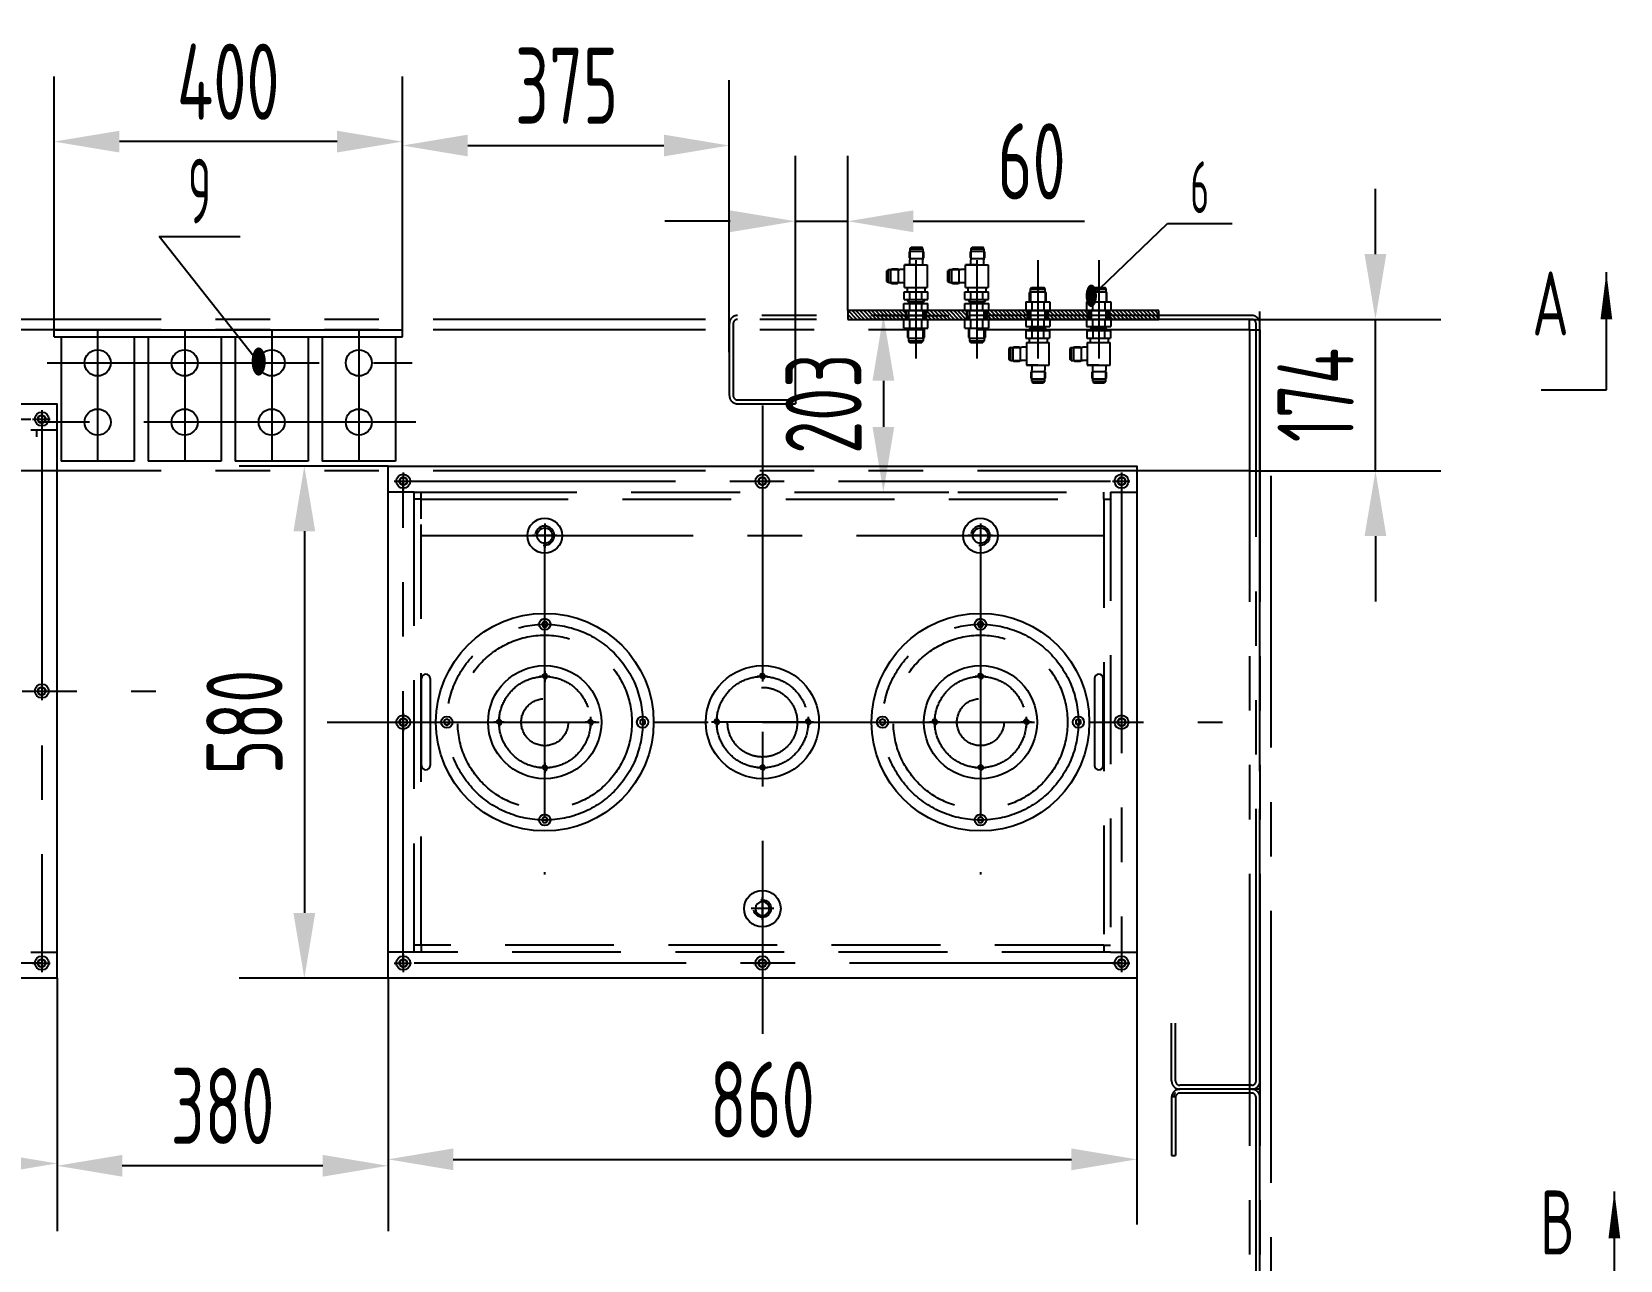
# Model space of a CAD drawing. Header units: millimetres. Extents: x 87 to 10587, y 0 to 7425.
# Drawn here: x 3466 to 5290, y 4675 to 6087 of the extents above; entities that cross this region are included whole.
import ezdxf
from ezdxf.enums import TextEntityAlignment as Align

# ---------------------------------------------------------------- set-up
doc = ezdxf.new("R2010")
doc.units = ezdxf.units.MM
doc.header["$LTSCALE"] = 250
for name, pattern in [('F', [0.75, 0.5, -0.25]), ('G', [2, 1.25, -0.25, 0.25, -0.25]), ('K', [2.5, 1.25, -0.25, 0.25, -0.25, 0.25, -0.25])]:
    doc.linetypes.add(name, pattern=pattern)
for name, color, linetype in [('01', 7, 'Continuous'), ('02', 1, 'Continuous'), ('04', 2, 'F'), ('05', 4, 'G'), ('07', 6, 'K'), ('08', 1, 'Continuous'), ('11', 3, 'Continuous')]:
    doc.layers.add(name, color=color, linetype=linetype)
doc.styles.get("Standard").update_dxf_attribs({"font": 'isocp', "width": 0.707, "bigfont": 'intecad.shx'})
doc.dimstyles.new('\\M+5B8B1\\M+5B1BE (2)INTE', dxfattribs={"dimscale": 25, "dimtxt": 3.5, "dimasz": 3, "dimexe": 3, "dimexo": 0, "dimgap": 1, "dimtad": 1, "dimdsep": 46, "dimtxsty": 'Standard', "dimcen": 0, "dimclrd": 1, "dimclre": 1, "dimclrt": 3, "dimaunit": 1, "dimadec": 0, "dimazin": 0, "dimtfac": 1, "dimtmove": 0, "dimatfit": 3, "dimfxl": 0, "dimarcsym": 0})
doc.dimstyles.new('INTE', dxfattribs={"dimscale": 25, "dimtxt": 3.5, "dimasz": 3, "dimexe": 3, "dimexo": 0, "dimgap": 1, "dimtad": 1, "dimdec": 1, "dimdsep": 46, "dimtxsty": 'Standard', "dimcen": 0, "dimclrd": 1, "dimclre": 1, "dimclrt": 3, "dimadec": 0, "dimazin": 0, "dimtfac": 1, "dimtdec": 1, "dimtmove": 0, "dimatfit": 0, "dimfxl": 0, "dimarcsym": 0})
pattern_1 = [(315, (3676.17, 6533.9164), (2.245064, 2.245064), [])]

# ---------------------------------------------------------------- blocks, each defined once
blk = doc.blocks.new('*D78')
at = {"layer": '08', "color": 1, "lineweight": -2}
for p, q in [((3891.2, 5744.5), (3891.2, 6031.2)), ((4266.7, 5718.8), (4266.7, 6031.2)), ((3966.2, 5956.2), (4191.7, 5956.2))]:
    blk.add_line(p, q, dxfattribs=at)
at = {"layer": '08', "color": 1}
for points in [[(3966.2, 5968.7), (3966.2, 5943.7), (3891.2, 5956.2)], [(4191.7, 5968.7), (4191.7, 5943.7), (4266.7, 5956.2)]]:
    blk.add_solid(points, dxfattribs=at)
at = {"layer": 'Defpoints', "color": 0}
for p in [(4266.7, 5956.2), (3891.2, 5744.5), (4266.7, 5718.8)]:
    blk.add_point(p, dxfattribs=at)
at = {"layer": '08', "color": 3, "insert": (4079.8, 6024.9), "char_height": 87.5, "attachment_point": 5}
blk.add_mtext('375', dxfattribs=at)
blk = doc.blocks.new('*D79')
at = {"layer": '08', "color": 1, "lineweight": -2}
for p, q in [((5008.9, 5831.5), (5008.9, 5906.5)), ((4864.2, 5756.5), (5083.9, 5756.5)), ((5008.9, 5582.5), (5008.9, 5756.5)), ((4864.2, 5582.5), (5083.9, 5582.5)), ((5008.9, 5507.5), (5008.9, 5432.5))]:
    blk.add_line(p, q, dxfattribs=at)
at = {"layer": '08', "color": 1}
for points in [[(4996.4, 5831.5), (5021.4, 5831.5), (5008.9, 5756.5)], [(4996.4, 5507.5), (5021.4, 5507.5), (5008.9, 5582.5)]]:
    blk.add_solid(points, dxfattribs=at)
at = {"layer": 'Defpoints', "color": 0}
for p in [(4864.2, 5756.5), (5008.9, 5756.5), (4864.2, 5582.5)]:
    blk.add_point(p, dxfattribs=at)
at = {"layer": '08', "color": 3, "insert": (4940.1, 5669.5), "char_height": 87.5, "attachment_point": 5, "rotation": 90}
blk.add_mtext('174', dxfattribs=at)
blk = doc.blocks.new('*U81')
blk.add_circle((0, 0), 4.58)
at = {"layer": '01'}
for p, q in [((0, 4.6), (-4, 2.3)), ((-4, 2.3), (-4, -2.3)), ((4, 2.3), (0, 4.6)), ((4, -2.3), (4, 2.3)), ((-4, -2.3), (0, -4.6)), ((0, -4.6), (4, -2.3))]:
    blk.add_line(p, q, dxfattribs=at)
blk.add_circle((0, 0), 8, dxfattribs=at)
at = {"layer": '05'}
for p, q in [((-10.5, 0), (9.6, 0)), ((0, 10), (0, -10.4))]:
    blk.add_line(p, q, dxfattribs=at)
blk = doc.blocks.new('*U82', base_point=(588.8, 687.3))
at = {"layer": '01'}
blk.add_circle((588.8, 687.3), 8, dxfattribs=at)
at = {"layer": '02'}
blk.add_arc((588.8, 687.3), 10, 260, 170, dxfattribs=at)
at = {"layer": '05'}
for p, q in [((588.8, 700.3), (588.8, 674.3)), ((601.8, 687.3), (575.8, 687.3))]:
    blk.add_line(p, q, dxfattribs=at)
blk = doc.blocks.new('*U83', base_point=(636.8, 2662.2))
at = {"layer": '01'}
blk.add_circle((636.8, 2662.2), 2, dxfattribs=at)
at = {"layer": '02'}
blk.add_arc((636.8, 2662.2), 3, 260, 170, dxfattribs=at)
at = {"layer": '05'}
for p, q in [((636.8, 2668.2), (636.8, 2656.2)), ((642.8, 2662.2), (630.8, 2662.2))]:
    blk.add_line(p, q, dxfattribs=at)
blk = doc.blocks.new('*U84', base_point=(1437.5, 905.2))
at = {"layer": '01'}
blk.add_circle((1437.5, 905.2), 8.8, dxfattribs=at)
at = {"layer": '02'}
blk.add_arc((1437.5, 905.2), 11, 260, 170, dxfattribs=at)
at = {"layer": '05'}
for p, q in [((1437.5, 919.2), (1437.5, 891.2)), ((1451.5, 905.2), (1423.5, 905.2))]:
    blk.add_line(p, q, dxfattribs=at)
blk = doc.blocks.new('*D85')
at = {"layer": '08', "color": 1, "lineweight": -2}
for p, q in [((4437.1, 5761), (4518.7, 5761)), ((4443.7, 5686), (4443.7, 5633)), ((4437.1, 5558), (4518.7, 5558))]:
    blk.add_line(p, q, dxfattribs=at)
at = {"layer": '08', "color": 1}
for points in [[(4431.2, 5686), (4456.2, 5686), (4443.7, 5761)], [(4431.2, 5633), (4456.2, 5633), (4443.7, 5558)]]:
    blk.add_solid(points, dxfattribs=at)
at = {"layer": 'Defpoints', "color": 0}
for p in [(4437.1, 5761), (4437.1, 5558), (4443.7, 5558)]:
    blk.add_point(p, dxfattribs=at)
at = {"layer": '08', "color": 3, "insert": (4375, 5659.5), "char_height": 87.5, "attachment_point": 5, "rotation": 90}
blk.add_mtext('203', dxfattribs=at)
blk = doc.blocks.new('*D88')
at = {"layer": '08', "color": 1, "lineweight": -2}
for p, q in [((3874.7, 4999.5), (3874.7, 4716.4)), ((4734.7, 4999.5), (4734.7, 4716.4)), ((3949.7, 4791.4), (4659.7, 4791.4))]:
    blk.add_line(p, q, dxfattribs=at)
at = {"layer": '08', "color": 1}
for points in [[(3949.7, 4803.9), (3949.7, 4778.9), (3874.7, 4791.4)], [(4659.7, 4803.9), (4659.7, 4778.9), (4734.7, 4791.4)]]:
    blk.add_solid(points, dxfattribs=at)
at = {"layer": 'Defpoints', "color": 0}
for p in [(3874.7, 4999.5), (4734.7, 4999.5), (4734.7, 4791.4)]:
    blk.add_point(p, dxfattribs=at)
at = {"layer": '08', "color": 3, "insert": (4304.7, 4860.1), "char_height": 87.5, "attachment_point": 5}
blk.add_mtext('860', dxfattribs=at)
blk = doc.blocks.new('*D89')
at = {"layer": '08', "color": 1, "lineweight": -2}
for p, q in [((2634.5, 4999.5), (2634.5, 4711.7)), ((3494.5, 4999.5), (3494.5, 4711.7)), ((2709.5, 4786.7), (3419.5, 4786.7))]:
    blk.add_line(p, q, dxfattribs=at)
at = {"layer": '08', "color": 1}
for points in [[(2709.5, 4799.2), (2709.5, 4774.2), (2634.5, 4786.7)], [(3419.5, 4799.2), (3419.5, 4774.2), (3494.5, 4786.7)]]:
    blk.add_solid(points, dxfattribs=at)
at = {"layer": 'Defpoints', "color": 0}
for p in [(2634.5, 4999.5), (3494.5, 4999.5), (3494.5, 4786.7)]:
    blk.add_point(p, dxfattribs=at)
at = {"layer": '08', "color": 3, "insert": (3064.5, 4855.5), "char_height": 87.5, "attachment_point": 5}
blk.add_mtext('860', dxfattribs=at)
blk = doc.blocks.new('*D90')
at = {"layer": '08', "color": 1, "lineweight": -2}
for p, q in [((3874.7, 5588), (3703.6, 5588)), ((3778.6, 5513), (3778.6, 5074.5)), ((3874.7, 4999.5), (3703.6, 4999.5))]:
    blk.add_line(p, q, dxfattribs=at)
at = {"layer": '08', "color": 1}
for points in [[(3766.1, 5513), (3791.1, 5513), (3778.6, 5588)], [(3766.1, 5074.5), (3791.1, 5074.5), (3778.6, 4999.5)]]:
    blk.add_solid(points, dxfattribs=at)
at = {"layer": 'Defpoints', "color": 0}
for p in [(3874.7, 5588), (3778.6, 4999.5), (3874.7, 4999.5)]:
    blk.add_point(p, dxfattribs=at)
at = {"layer": '08', "color": 3, "insert": (3709.8, 5293.7), "char_height": 87.5, "attachment_point": 5, "rotation": 90}
blk.add_mtext('580', dxfattribs=at)
blk = doc.blocks.new('*D93')
at = {"layer": '08', "color": 1, "lineweight": -2}
for p, q in [((4342.7, 5664), (4342.7, 5944.2)), ((4403, 5766.5), (4403, 5944.2)), ((4267.7, 5869.2), (4192.7, 5869.2)), ((4342.7, 5869.2), (4403, 5869.2)), ((4478, 5869.2), (4674.8, 5869.2))]:
    blk.add_line(p, q, dxfattribs=at)
at = {"layer": '08', "color": 1}
for points in [[(4267.7, 5881.7), (4267.7, 5856.7), (4342.7, 5869.2)], [(4478, 5881.7), (4478, 5856.7), (4403, 5869.2)]]:
    blk.add_solid(points, dxfattribs=at)
at = {"layer": 'Defpoints', "color": 0}
for p in [(4403, 5869.2), (4403, 5766.5), (4342.7, 5664)]:
    blk.add_point(p, dxfattribs=at)
at = {"layer": '08', "color": 3, "insert": (4613.9, 5938), "char_height": 87.5, "attachment_point": 5}
blk.add_mtext('60', dxfattribs=at)
blk = doc.blocks.new('*D94')
at = {"layer": '08', "color": 1, "lineweight": -2}
for p, q in [((3494.5, 4999.5), (3494.5, 4709)), ((3874.7, 4999.5), (3874.7, 4709)), ((3799.7, 4784), (3569.5, 4784))]:
    blk.add_line(p, q, dxfattribs=at)
at = {"layer": '08', "color": 1}
for points in [[(3569.5, 4796.5), (3569.5, 4771.5), (3494.5, 4784)], [(3799.7, 4796.5), (3799.7, 4771.5), (3874.7, 4784)]]:
    blk.add_solid(points, dxfattribs=at)
at = {"layer": 'Defpoints', "color": 0}
for p in [(3494.5, 4999.5), (3874.7, 4999.5), (3494.5, 4784)]:
    blk.add_point(p, dxfattribs=at)
at = {"layer": '08', "color": 3, "insert": (3684.6, 4852.7), "char_height": 87.5, "attachment_point": 5}
blk.add_mtext('380', dxfattribs=at)
blk = doc.blocks.new('*D96')
at = {"layer": '08', "color": 1, "lineweight": -2}
for p, q in [((3491.2, 5744.5), (3491.2, 6035.7)), ((3891.2, 5744.5), (3891.2, 6035.7)), ((3816.2, 5960.7), (3566.2, 5960.7))]:
    blk.add_line(p, q, dxfattribs=at)
at = {"layer": '08', "color": 1}
for points in [[(3566.2, 5973.2), (3566.2, 5948.2), (3491.2, 5960.7)], [(3816.2, 5973.2), (3816.2, 5948.2), (3891.2, 5960.7)]]:
    blk.add_solid(points, dxfattribs=at)
at = {"layer": 'Defpoints', "color": 0}
for p in [(3491.2, 5960.7), (3491.2, 5744.5), (3891.2, 5744.5)]:
    blk.add_point(p, dxfattribs=at)
at = {"layer": '08', "color": 3, "insert": (3691.2, 6029.5), "char_height": 87.5, "attachment_point": 5}
blk.add_mtext('400', dxfattribs=at)

msp = doc.modelspace()

# ---------------------------------------------------------------- hatches: boundary and pattern name
at = {"layer": '02'}
h = msp.add_hatch(dxfattribs=at)
h.set_pattern_fill('ANSI31', color=256, angle=-90, style=0)
h.set_pattern_definition(pattern_1)
h.paths.add_polyline_path([(4402.993, 5766.483), (4402.993, 5756.483), (4468.993, 5756.483), (4468.993, 5766.483), (4463.673, 5766.483)])
h = msp.add_hatch(dxfattribs=at)
h.set_pattern_fill('ANSI31', color=256, angle=-90, style=0)
h.set_pattern_definition(pattern_1)
h.paths.add_polyline_path([(4492.993, 5766.483), (4492.993, 5756.483), (4498.314, 5756.483), (4538.993, 5756.483), (4538.993, 5766.483), (4533.673, 5766.483)])
h = msp.add_hatch(dxfattribs=at)
h.set_pattern_fill('ANSI31', color=256, angle=-90, style=0)
h.set_pattern_definition([(315, (3696.17, 6533.9164), (2.245064, 2.245064), [])])
h.paths.add_polyline_path([(4760.221, 5756.483), (4760.221, 5766.483), (4702.993, 5766.483), (4702.993, 5756.483), (4708.314, 5756.483)])
h.paths.add_polyline_path([(4608.993, 5756.483), (4608.993, 5766.483), (4562.993, 5766.483), (4562.993, 5756.483)])
h.paths.add_polyline_path([(4632.993, 5766.483), (4632.993, 5756.483), (4678.993, 5756.483), (4678.993, 5766.483)])

# ---------------------------------------------------------------- linework, layer by layer
at = {"layer": '01'}
for p, q in [((4474.225, 5837.575), (4475.54, 5839.32)), ((4475.54, 5839.32), (4487.743, 5839.32)), ((4489.058, 5837.575), (4487.743, 5839.32)), ((4544.225, 5837.575), (4545.54, 5839.32)), ((4545.54, 5839.32), (4557.743, 5839.32)), ((4559.058, 5837.575), (4557.743, 5839.32)), ((4474.225, 5834.957), (4473.352, 5834.084)), ((4473.352, 5834.084), (4473.352, 5827.104)), ((4473.352, 5827.104), (4474.225, 5826.232)), ((4474.085, 5819.251), (4474.085, 5824.748)), ((4474.225, 5837.575), (4489.058, 5837.575)), ((4474.225, 5834.957), (4489.058, 5834.957)), ((4474.225, 5826.232), (4489.058, 5826.232)), ((4489.058, 5834.957), (4489.931, 5834.084)), ((4489.931, 5827.104), (4489.058, 5826.232)), ((4489.198, 5819.251), (4489.198, 5824.748)), ((4489.931, 5834.084), (4489.931, 5827.104)), ((4544.225, 5834.957), (4543.352, 5834.084)), ((4543.352, 5834.084), (4543.352, 5827.104)), ((4543.352, 5827.104), (4544.225, 5826.232)), ((4544.085, 5819.251), (4544.085, 5824.748)), ((4544.225, 5837.575), (4559.058, 5837.575)), ((4544.225, 5834.957), (4559.058, 5834.957)), ((4544.225, 5826.232), (4559.058, 5826.232)), ((4559.058, 5834.957), (4559.931, 5834.084)), ((4559.931, 5827.104), (4559.058, 5826.232)), ((4559.198, 5819.251), (4559.198, 5824.748)), ((4559.931, 5834.084), (4559.931, 5827.104)), ((4449.582, 5813.58), (4447.837, 5812.265)), ((4447.837, 5800.061), (4447.837, 5812.265)), ((4449.582, 5798.746), (4449.582, 5813.58)), ((4452.199, 5813.58), (4453.072, 5814.452)), ((4452.199, 5798.746), (4452.199, 5813.58)), ((4453.072, 5814.452), (4460.052, 5814.452)), ((4460.052, 5814.452), (4460.925, 5813.58)), ((4460.925, 5798.746), (4460.925, 5813.58)), ((4467.905, 5813.719), (4462.408, 5813.719)), ((4480.993, 5819.251), (4467.905, 5819.251)), ((4467.905, 5793.075), (4467.905, 5819.251)), ((4467.905, 5819.251), (4494.082, 5819.251)), ((4494.082, 5819.251), (4494.082, 5793.075)), ((4519.582, 5813.58), (4517.837, 5812.265)), ((4517.837, 5800.061), (4517.837, 5812.265)), ((4519.582, 5798.746), (4519.582, 5813.58)), ((4522.199, 5813.58), (4523.072, 5814.452)), ((4522.199, 5798.746), (4522.199, 5813.58)), ((4523.072, 5814.452), (4530.052, 5814.452)), ((4530.052, 5814.452), (4530.925, 5813.58)), ((4530.925, 5798.746), (4530.925, 5813.58)), ((4537.905, 5813.719), (4532.408, 5813.719)), ((4550.993, 5819.251), (4537.905, 5819.251)), ((4537.905, 5793.075), (4537.905, 5819.251)), ((4537.905, 5819.251), (4564.082, 5819.251)), ((4564.082, 5819.251), (4564.082, 5793.075)), ((4449.582, 5798.746), (4447.837, 5800.061)), ((4452.199, 5798.746), (4453.072, 5797.874)), ((4453.072, 5797.874), (4460.052, 5797.874)), ((4460.052, 5797.874), (4460.925, 5798.746)), ((4467.905, 5798.607), (4462.408, 5798.607)), ((4467.392, 5779.374), (4467.392, 5788.099)), ((4467.905, 5793.075), (4494.082, 5793.075)), ((4471.235, 5788.099), (4471.235, 5793.075)), ((4474.193, 5779.374), (4474.193, 5788.099)), ((4487.794, 5779.374), (4487.794, 5788.099)), ((4491.727, 5788.099), (4491.727, 5793.075)), ((4494.595, 5779.374), (4494.595, 5788.099)), ((4519.582, 5798.746), (4517.837, 5800.061)), ((4522.199, 5798.746), (4523.072, 5797.874)), ((4523.072, 5797.874), (4530.052, 5797.874)), ((4530.052, 5797.874), (4530.925, 5798.746)), ((4537.905, 5798.607), (4532.408, 5798.607)), ((4537.392, 5779.374), (4537.392, 5788.099)), ((4537.905, 5793.075), (4564.082, 5793.075)), ((4541.235, 5788.099), (4541.235, 5793.075)), ((4544.193, 5779.374), (4544.193, 5788.099)), ((4557.794, 5779.374), (4557.794, 5788.099)), ((4561.727, 5788.099), (4561.727, 5793.075)), ((4564.595, 5779.374), (4564.595, 5788.099)), ((4611.493, 5787.183), (4612.493, 5788.183)), ((4611.493, 5776.483), (4611.493, 5787.183)), ((4612.493, 5791.183), (4614.001, 5793.183)), ((4612.493, 5791.183), (4629.493, 5791.183)), ((4612.493, 5788.183), (4629.493, 5788.183)), ((4614.001, 5793.183), (4627.986, 5793.183)), ((4629.493, 5791.183), (4627.986, 5793.183)), ((4630.493, 5787.183), (4629.493, 5788.183)), ((4630.493, 5776.483), (4630.493, 5787.183)), ((4681.493, 5787.183), (4682.493, 5788.183)), ((4681.493, 5776.483), (4681.493, 5787.183)), ((4682.493, 5791.183), (4684.001, 5793.183)), ((4682.493, 5791.183), (4699.493, 5791.183)), ((4682.493, 5788.183), (4699.493, 5788.183)), ((4684.001, 5793.183), (4697.986, 5793.183)), ((4699.493, 5791.183), (4697.986, 5793.183)), ((4700.493, 5787.183), (4699.493, 5788.183)), ((4700.493, 5776.483), (4700.493, 5787.183)), ((4760.221, 5766.483), (4402.993, 5766.483)), ((4402.993, 5766.483), (4402.993, 5756.483)), ((4467.137, 5774.783), (4494.85, 5774.783)), ((4467.137, 5766.483), (4467.137, 5774.783)), ((4467.137, 5766.483), (4494.85, 5766.483)), ((4471.493, 5779.374), (4471.493, 5777.483)), ((4471.493, 5777.483), (4472.493, 5776.483)), ((4472.493, 5776.483), (4489.493, 5776.483)), ((4474.065, 5766.483), (4474.065, 5774.783)), ((4487.922, 5766.483), (4487.922, 5774.783)), ((4490.493, 5777.483), (4489.493, 5776.483)), ((4490.493, 5779.374), (4490.493, 5777.483)), ((4494.85, 5766.483), (4494.85, 5774.783)), ((4537.137, 5774.783), (4564.85, 5774.783)), ((4537.137, 5766.483), (4537.137, 5774.783)), ((4537.137, 5766.483), (4564.85, 5766.483)), ((4541.493, 5779.374), (4541.493, 5777.483)), ((4541.493, 5777.483), (4542.493, 5776.483)), ((4542.493, 5776.483), (4559.493, 5776.483)), ((4544.065, 5766.483), (4544.065, 5774.783)), ((4557.922, 5766.483), (4557.922, 5774.783)), ((4560.493, 5777.483), (4559.493, 5776.483)), ((4560.493, 5779.374), (4560.493, 5777.483)), ((4564.85, 5766.483), (4564.85, 5774.783)), ((4607.137, 5776.483), (4634.85, 5776.483)), ((4607.137, 5776.483), (4607.137, 5766.483)), ((4607.137, 5766.483), (4634.85, 5766.483)), ((4607.137, 5766.483), (4634.85, 5766.483)), ((4614.065, 5776.483), (4614.065, 5766.483)), ((4627.922, 5776.483), (4627.922, 5766.483)), ((4634.85, 5776.483), (4634.85, 5766.483)), ((4677.137, 5776.483), (4704.85, 5776.483)), ((4677.137, 5776.483), (4677.137, 5766.483)), ((4677.137, 5766.483), (4704.85, 5766.483)), ((4677.137, 5766.483), (4704.85, 5766.483)), ((4684.065, 5776.483), (4684.065, 5766.483)), ((4697.922, 5776.483), (4697.922, 5766.483)), ((4704.85, 5776.483), (4704.85, 5766.483)), ((4760.221, 5756.483), (4760.221, 5766.483)), ((4402.993, 5756.483), (4760.221, 5756.483)), ((4467.137, 5756.483), (4494.85, 5756.483)), ((4467.137, 5756.483), (4494.85, 5756.483)), ((4467.137, 5746.483), (4467.137, 5756.483)), ((4474.065, 5746.483), (4474.065, 5756.483)), ((4487.922, 5746.483), (4487.922, 5756.483)), ((4494.85, 5746.483), (4494.85, 5756.483)), ((4537.137, 5756.483), (4564.85, 5756.483)), ((4537.137, 5756.483), (4564.85, 5756.483)), ((4537.137, 5746.483), (4537.137, 5756.483)), ((4544.065, 5746.483), (4544.065, 5756.483)), ((4557.922, 5746.483), (4557.922, 5756.483)), ((4564.85, 5746.483), (4564.85, 5756.483)), ((4638.314, 5756.483), (4603.673, 5756.483)), ((4638.314, 5756.483), (4603.673, 5756.483)), ((4607.137, 5756.483), (4634.85, 5756.483)), ((4607.137, 5756.483), (4607.137, 5748.183)), ((4607.137, 5748.183), (4634.85, 5748.183)), ((4614.065, 5756.483), (4614.065, 5748.183)), ((4627.922, 5756.483), (4627.922, 5748.183)), ((4634.85, 5756.483), (4634.85, 5748.183)), ((4708.314, 5756.483), (4673.673, 5756.483)), ((4708.314, 5756.483), (4673.673, 5756.483)), ((4677.137, 5756.483), (4704.85, 5756.483)), ((4677.137, 5756.483), (4677.137, 5748.183)), ((4677.137, 5748.183), (4704.85, 5748.183)), ((4684.065, 5756.483), (4684.065, 5748.183)), ((4697.922, 5756.483), (4697.922, 5748.183)), ((4704.85, 5756.483), (4704.85, 5748.183)), ((3891.159, 5736.483), (3891.159, 5744.483)), ((4467.137, 5746.483), (4494.85, 5746.483)), ((4471.493, 5746.483), (4471.493, 5735.783)), ((4471.493, 5735.783), (4472.493, 5734.783)), ((4472.493, 5734.783), (4489.493, 5734.783)), ((4472.493, 5731.783), (4474.001, 5729.783)), ((4472.493, 5731.783), (4489.493, 5731.783)), ((4474.001, 5729.783), (4487.986, 5729.783)), ((4489.493, 5731.783), (4487.986, 5729.783)), ((4490.493, 5735.783), (4489.493, 5734.783)), ((4490.493, 5746.483), (4490.493, 5735.783)), ((4537.137, 5746.483), (4564.85, 5746.483)), ((4541.493, 5746.483), (4541.493, 5735.783)), ((4541.493, 5735.783), (4542.493, 5734.783)), ((4542.493, 5734.783), (4559.493, 5734.783)), ((4542.493, 5731.783), (4544.001, 5729.783)), ((4542.493, 5731.783), (4559.493, 5731.783)), ((4544.001, 5729.783), (4557.986, 5729.783)), ((4559.493, 5731.783), (4557.986, 5729.783)), ((4560.493, 5735.783), (4559.493, 5734.783)), ((4560.493, 5746.483), (4560.493, 5735.783)), ((4607.392, 5743.593), (4607.392, 5734.868)), ((4607.905, 5729.892), (4607.905, 5703.716)), ((4607.905, 5729.892), (4634.082, 5729.892)), ((4611.235, 5734.868), (4611.235, 5729.892)), ((4611.493, 5745.483), (4612.493, 5746.483)), ((4611.493, 5743.593), (4611.493, 5745.483)), ((4612.493, 5746.483), (4629.493, 5746.483)), ((4614.193, 5743.593), (4614.193, 5734.868)), ((4627.794, 5743.593), (4627.794, 5734.868)), ((4630.493, 5745.483), (4629.493, 5746.483)), ((4630.493, 5743.593), (4630.493, 5745.483)), ((4631.727, 5734.868), (4631.727, 5729.892)), ((4634.082, 5703.716), (4634.082, 5729.892)), ((4634.595, 5743.593), (4634.595, 5734.868)), ((4677.392, 5743.593), (4677.392, 5734.868)), ((4677.905, 5729.892), (4677.905, 5703.716)), ((4677.905, 5729.892), (4704.082, 5729.892)), ((4681.235, 5734.868), (4681.235, 5729.892)), ((4681.493, 5745.483), (4682.493, 5746.483)), ((4681.493, 5743.593), (4681.493, 5745.483)), ((4682.493, 5746.483), (4699.493, 5746.483)), ((4684.193, 5743.593), (4684.193, 5734.868)), ((4697.794, 5743.593), (4697.794, 5734.868)), ((4700.493, 5745.483), (4699.493, 5746.483)), ((4700.493, 5743.593), (4700.493, 5745.483)), ((4701.727, 5734.868), (4701.727, 5729.892)), ((4704.082, 5703.716), (4704.082, 5729.892)), ((4704.595, 5743.593), (4704.595, 5734.868)), ((4589.582, 5724.221), (4587.837, 5722.906)), ((4587.837, 5722.906), (4587.837, 5710.702)), ((4589.582, 5724.221), (4589.582, 5709.387)), ((4592.199, 5724.221), (4593.072, 5725.093)), ((4592.199, 5724.221), (4592.199, 5709.387)), ((4593.072, 5725.093), (4600.052, 5725.093)), ((4600.052, 5725.093), (4600.925, 5724.221)), ((4600.925, 5724.221), (4600.925, 5709.387)), ((4607.905, 5724.36), (4602.408, 5724.36)), ((4659.582, 5724.221), (4657.837, 5722.906)), ((4657.837, 5722.906), (4657.837, 5710.702)), ((4659.582, 5724.221), (4659.582, 5709.387)), ((4662.199, 5724.221), (4663.072, 5725.093)), ((4662.199, 5724.221), (4662.199, 5709.387)), ((4663.072, 5725.093), (4670.052, 5725.093)), ((4670.052, 5725.093), (4670.925, 5724.221)), ((4670.925, 5724.221), (4670.925, 5709.387)), ((4677.905, 5724.36), (4672.408, 5724.36)), ((4589.582, 5709.387), (4587.837, 5710.702)), ((4592.199, 5709.387), (4593.072, 5708.515)), ((4593.072, 5708.515), (4600.052, 5708.515)), ((4600.052, 5708.515), (4600.925, 5709.387)), ((4607.905, 5709.247), (4602.408, 5709.247)), ((4620.993, 5703.716), (4607.905, 5703.716)), ((4607.905, 5703.716), (4634.082, 5703.716)), ((4613.352, 5695.863), (4614.225, 5696.735)), ((4613.352, 5688.883), (4613.352, 5695.863)), ((4614.085, 5703.716), (4614.085, 5698.219)), ((4614.225, 5696.735), (4629.058, 5696.735)), ((4629.931, 5695.863), (4629.058, 5696.735)), ((4629.198, 5703.716), (4629.198, 5698.219)), ((4629.931, 5688.883), (4629.931, 5695.863)), ((4659.582, 5709.387), (4657.837, 5710.702)), ((4662.199, 5709.387), (4663.072, 5708.515)), ((4663.072, 5708.515), (4670.052, 5708.515)), ((4670.052, 5708.515), (4670.925, 5709.387)), ((4677.905, 5709.247), (4672.408, 5709.247)), ((4690.993, 5703.716), (4677.905, 5703.716)), ((4677.905, 5703.716), (4704.082, 5703.716)), ((4683.352, 5695.863), (4684.225, 5696.735)), ((4683.352, 5688.883), (4683.352, 5695.863)), ((4684.085, 5703.716), (4684.085, 5698.219)), ((4684.225, 5696.735), (4699.058, 5696.735)), ((4699.931, 5695.863), (4699.058, 5696.735)), ((4699.198, 5703.716), (4699.198, 5698.219)), ((4699.931, 5688.883), (4699.931, 5695.863)), ((4614.225, 5688.01), (4613.352, 5688.883)), ((4614.225, 5688.01), (4629.058, 5688.01)), ((4614.225, 5685.392), (4615.54, 5683.647)), ((4614.225, 5685.392), (4629.058, 5685.392)), ((4615.54, 5683.647), (4627.743, 5683.647)), ((4629.058, 5685.392), (4627.743, 5683.647)), ((4629.058, 5688.01), (4629.931, 5688.883)), ((4684.225, 5688.01), (4683.352, 5688.883)), ((4684.225, 5688.01), (4699.058, 5688.01)), ((4684.225, 5685.392), (4685.54, 5683.647)), ((4684.225, 5685.392), (4699.058, 5685.392)), ((4685.54, 5683.647), (4697.743, 5683.647)), ((4699.058, 5685.392), (4697.743, 5683.647)), ((4699.058, 5688.01), (4699.931, 5688.883)), ((5199.135, 5675.524), (5274.135, 5675.524)), ((3904.743, 5557.983), (3966.536, 5557.983)), ((3904.743, 5514.029), (3904.743, 5557.983))]:
    msp.add_line(p, q, dxfattribs=at)
at = {"layer": '01', "color": 7, "linetype": 'Continuous'}
for p, q in [((4474.225, 5837.575), (4474.225, 5834.957)), ((4474.225, 5826.232), (4474.225, 5824.748)), ((4489.058, 5837.575), (4489.058, 5834.957)), ((4489.058, 5826.232), (4489.058, 5824.748)), ((4544.225, 5837.575), (4544.225, 5834.957)), ((4544.225, 5826.232), (4544.225, 5824.748)), ((4559.058, 5837.575), (4559.058, 5834.957)), ((4559.058, 5826.232), (4559.058, 5824.748)), ((4449.582, 5813.58), (4452.199, 5813.58)), ((4460.925, 5813.58), (4462.408, 5813.58)), ((4519.582, 5813.58), (4522.199, 5813.58)), ((4530.925, 5813.58), (4532.408, 5813.58)), ((4449.582, 5798.746), (4452.199, 5798.746)), ((4460.925, 5798.746), (4462.408, 5798.746)), ((4467.392, 5788.099), (4494.595, 5788.099)), ((4519.582, 5798.746), (4522.199, 5798.746)), ((4530.925, 5798.746), (4532.408, 5798.746)), ((4537.392, 5788.099), (4564.595, 5788.099)), ((4612.493, 5788.183), (4612.493, 5791.183)), ((4629.493, 5788.183), (4629.493, 5791.183)), ((4682.493, 5788.183), (4682.493, 5791.183)), ((4699.493, 5788.183), (4699.493, 5791.183)), ((4467.392, 5779.374), (4494.595, 5779.374)), ((4468.993, 5766.483), (4468.993, 5756.483)), ((4472.493, 5776.483), (4472.493, 5774.783)), ((4489.493, 5776.483), (4489.493, 5774.783)), ((4492.993, 5766.483), (4492.993, 5756.483)), ((4537.392, 5779.374), (4564.595, 5779.374)), ((4538.993, 5766.483), (4538.993, 5756.483)), ((4542.493, 5776.483), (4542.493, 5774.783)), ((4559.493, 5776.483), (4559.493, 5774.783)), ((4562.993, 5766.483), (4562.993, 5756.483)), ((4608.993, 5766.483), (4608.993, 5756.483)), ((4632.993, 5766.483), (4632.993, 5756.483)), ((4678.993, 5766.483), (4678.993, 5756.483)), ((4702.993, 5766.483), (4702.993, 5756.483)), ((4612.493, 5746.483), (4612.493, 5748.183)), ((4629.493, 5746.483), (4629.493, 5748.183)), ((4682.493, 5746.483), (4682.493, 5748.183)), ((4699.493, 5746.483), (4699.493, 5748.183)), ((3491.159, 5744.483), (3891.159, 5744.483)), ((3491.159, 5736.483), (3491.159, 5744.483)), ((3491.159, 5736.483), (3891.159, 5736.483)), ((3499.159, 5736.483), (3499.159, 5593.483)), ((3583.159, 5736.483), (3583.159, 5593.483)), ((3599.159, 5736.483), (3599.159, 5593.483)), ((3683.159, 5736.483), (3683.159, 5593.483)), ((3699.159, 5736.483), (3699.159, 5593.483)), ((3783.159, 5736.483), (3783.159, 5593.483)), ((3799.159, 5736.483), (3799.159, 5593.483)), ((3883.159, 5736.483), (3883.159, 5593.483)), ((4472.493, 5734.783), (4472.493, 5731.783)), ((4489.493, 5734.783), (4489.493, 5731.783)), ((4542.493, 5734.783), (4542.493, 5731.783)), ((4559.493, 5734.783), (4559.493, 5731.783)), ((4607.392, 5743.593), (4634.595, 5743.593)), ((4607.392, 5734.868), (4634.595, 5734.868)), ((4677.392, 5743.593), (4704.595, 5743.593)), ((4677.392, 5734.868), (4704.595, 5734.868)), ((4589.582, 5724.221), (4592.199, 5724.221)), ((4600.925, 5724.221), (4602.408, 5724.221)), ((4659.582, 5724.221), (4662.199, 5724.221)), ((4670.925, 5724.221), (4672.408, 5724.221)), ((4589.582, 5709.387), (4592.199, 5709.387)), ((4600.925, 5709.387), (4602.408, 5709.387)), ((4614.225, 5696.735), (4614.225, 5698.219)), ((4629.058, 5696.735), (4629.058, 5698.219)), ((4659.582, 5709.387), (4662.199, 5709.387)), ((4670.925, 5709.387), (4672.408, 5709.387)), ((4684.225, 5696.735), (4684.225, 5698.219)), ((4699.058, 5696.735), (4699.058, 5698.219)), ((4614.225, 5685.392), (4614.225, 5688.01)), ((4629.058, 5685.392), (4629.058, 5688.01)), ((4684.225, 5685.392), (4684.225, 5688.01)), ((4699.058, 5685.392), (4699.058, 5688.01)), ((3583.159, 5593.483), (3499.159, 5593.483)), ((3683.159, 5593.483), (3599.159, 5593.483)), ((3783.159, 5593.483), (3699.159, 5593.483)), ((3883.159, 5593.483), (3799.159, 5593.483)), ((3904.743, 5557.983), (3874.743, 5557.983)), ((3912.743, 5549.983), (3904.743, 5549.983)), ((3912.743, 5549.983), (3912.743, 5557.983))]:
    msp.add_line(p, q, dxfattribs=at)
at = {"layer": '01'}
for points in [[(2634.493, 5659.483), (3494.493, 5659.483), (3494.493, 4999.483), (2634.493, 4999.483)], [(3874.743, 5587.983), (4734.743, 5587.983), (4734.743, 4999.483), (3874.743, 4999.483)], [(4053.011, 5409.155), (4051.279, 5406.155), (4053.011, 5403.155), (4056.475, 5403.155), (4058.208, 5406.155), (4056.475, 5409.155)], [(4553.472, 5409.155), (4551.74, 5406.155), (4553.472, 5403.155), (4556.936, 5403.155), (4558.668, 5406.155), (4556.936, 5409.155)], [(3939.321, 5292.001), (3942.321, 5290.269), (3945.321, 5292.001), (3945.321, 5295.466), (3942.321, 5297.198), (3939.321, 5295.466)], [(4170.165, 5295.466), (4167.165, 5297.198), (4164.165, 5295.466), (4164.165, 5292.001), (4167.165, 5290.269), (4170.165, 5292.001)], [(4439.782, 5292.001), (4442.782, 5290.269), (4445.782, 5292.001), (4445.782, 5295.466), (4442.782, 5297.198), (4439.782, 5295.466)], [(4670.626, 5295.466), (4667.626, 5297.198), (4664.626, 5295.466), (4664.626, 5292.001), (4667.626, 5290.269), (4670.626, 5292.001)], [(4056.475, 5178.312), (4058.208, 5181.312), (4056.475, 5184.312), (4053.011, 5184.312), (4051.279, 5181.312), (4053.011, 5178.312)], [(4556.936, 5178.312), (4558.668, 5181.312), (4556.936, 5184.312), (4553.472, 5184.312), (4551.74, 5181.312), (4553.472, 5178.312)]]:
    msp.add_lwpolyline(points, close=True, dxfattribs=at)
at = {"layer": '01', "color": 7, "linetype": 'Continuous'}
msp.add_lwpolyline([(3912.743, 5527.204), (3912.743, 5549.983), (3955.947, 5549.983)], dxfattribs=at)
at = {"layer": '01'}
for points in [[(3913.171, 5243.889), (3913.171, 5343.889)], [(3923.171, 5343.889), (3923.171, 5243.889)], [(4686.315, 5343.889), (4686.315, 5243.889)], [(4696.315, 5243.889), (4696.315, 5343.889)]]:
    msp.add_lwpolyline(points, dxfattribs=at)
at = {"layer": '01', "color": 7, "linetype": 'Continuous'}
for centre, radius in [((3541.159, 5706.483), 15), ((3641.159, 5706.483), 15), ((3741.159, 5706.483), 15), ((3841.159, 5706.483), 15), ((3541.159, 5638.483), 15), ((3641.159, 5638.483), 15), ((3741.159, 5638.483), 15), ((3841.159, 5638.483), 15), ((4054.743, 5293.655), 125), ((4555.204, 5293.655), 125), ((4054.743, 5293.655), 65), ((4304.743, 5293.733), 65), ((4555.204, 5293.733), 65)]:
    msp.add_circle(centre, radius, dxfattribs=at)
at = {"layer": '01'}
for centre, radius in [((4054.743, 5507.983), 20), ((4555.204, 5507.983), 20), ((4054.743, 5406.155), 6.5), ((4555.204, 5406.155), 6.5), ((3942.321, 5293.733), 6.5), ((4167.165, 5293.733), 6.5), ((4442.782, 5293.733), 6.5), ((4667.626, 5293.733), 6.5), ((4054.743, 5181.312), 6.5), ((4555.204, 5181.312), 6.5), ((4304.743, 5079.483), 21)]:
    msp.add_circle(centre, radius, dxfattribs=at)
for centre, start, end in [((3918.171, 5343.889), 0, 180), ((4691.315, 5343.889), 0, 180), ((3918.171, 5243.889), 180, 0), ((4691.315, 5243.889), 180, 0)]:
    msp.add_arc(centre, 5, start, end, dxfattribs=at)
at = {"layer": '02'}
for p, q in [((4682.493, 5782.333), (4769.862, 5866.613)), ((4769.862, 5866.613), (4844.262, 5866.613)), ((3726.159, 5706.483), (3611.754, 5851.758)), ((3611.754, 5851.758), (3704.754, 5851.758)), ((4474.225, 5834.957), (4474.225, 5826.232)), ((4489.058, 5834.957), (4489.058, 5826.232)), ((4544.225, 5834.957), (4544.225, 5826.232)), ((4559.058, 5834.957), (4559.058, 5826.232)), ((4452.199, 5813.58), (4460.925, 5813.58)), ((4522.199, 5813.58), (4530.925, 5813.58)), ((5274.135, 5675.524), (5274.135, 5810.524)), ((4452.199, 5798.746), (4460.925, 5798.746)), ((4522.199, 5798.746), (4530.925, 5798.746)), ((4612.493, 5788.183), (4612.493, 5776.483)), ((4629.493, 5788.183), (4629.493, 5776.483)), ((4682.493, 5788.183), (4682.493, 5776.483)), ((4699.493, 5788.183), (4699.493, 5776.483)), ((4472.493, 5779.374), (4472.493, 5776.483)), ((4489.493, 5779.374), (4489.493, 5776.483)), ((4542.493, 5779.374), (4542.493, 5776.483)), ((4559.493, 5779.374), (4559.493, 5776.483)), ((4472.493, 5734.783), (4472.493, 5746.483)), ((4489.493, 5734.783), (4489.493, 5746.483)), ((4542.493, 5734.783), (4542.493, 5746.483)), ((4559.493, 5734.783), (4559.493, 5746.483)), ((4612.493, 5743.593), (4612.493, 5746.483)), ((4629.493, 5743.593), (4629.493, 5746.483)), ((4682.493, 5743.593), (4682.493, 5746.483)), ((4699.493, 5743.593), (4699.493, 5746.483)), ((4592.199, 5724.221), (4600.925, 5724.221)), ((4662.199, 5724.221), (4670.925, 5724.221)), ((4592.199, 5709.387), (4600.925, 5709.387)), ((4614.225, 5688.01), (4614.225, 5696.735)), ((4629.058, 5688.01), (4629.058, 5696.735)), ((4662.199, 5709.387), (4670.925, 5709.387)), ((4684.225, 5688.01), (4684.225, 5696.735)), ((4699.058, 5688.01), (4699.058, 5696.735)), ((5283.307, 4619.659), (5283.307, 4754.659))]:
    msp.add_line(p, q, dxfattribs=at)
for points in [[(5274.135, 5810.524, 0, 13.5, 0), (5274.135, 5756.524, 0, 0, 0)], [(5283.307, 4754.659, 0, 13.5, 0), (5283.307, 4700.659, 0, 0, 0)]]:
    msp.add_lwpolyline(points, format="xyseb", dxfattribs=at)
at = {"layer": '04', "color": 2, "linetype": 'F'}
for p, q in [((4469.993, 5756.483), (4469.993, 5766.483)), ((4472.493, 5756.483), (4472.493, 5766.483)), ((4472.493, 5766.483), (4472.493, 5756.483)), ((4489.493, 5756.483), (4489.493, 5766.483)), ((4489.493, 5766.483), (4489.493, 5756.483)), ((4491.993, 5756.483), (4491.993, 5766.483)), ((4539.993, 5756.483), (4539.993, 5766.483)), ((4542.493, 5756.483), (4542.493, 5766.483)), ((4542.493, 5766.483), (4542.493, 5756.483)), ((4559.493, 5756.483), (4559.493, 5766.483)), ((4559.493, 5766.483), (4559.493, 5756.483)), ((4561.993, 5756.483), (4561.993, 5766.483)), ((4609.993, 5766.483), (4609.993, 5756.483)), ((4611.493, 5762.483), (4611.493, 5766.483)), ((4612.493, 5766.483), (4612.493, 5756.483)), ((4612.493, 5756.483), (4612.493, 5766.483)), ((4629.493, 5766.483), (4629.493, 5756.483)), ((4629.493, 5756.483), (4629.493, 5766.483)), ((4630.493, 5762.483), (4630.493, 5766.483)), ((4631.993, 5766.483), (4631.993, 5756.483)), ((4679.993, 5766.483), (4679.993, 5756.483)), ((4681.493, 5762.483), (4681.493, 5766.483)), ((4682.493, 5766.483), (4682.493, 5756.483)), ((4682.493, 5756.483), (4682.493, 5766.483)), ((4699.493, 5766.483), (4699.493, 5756.483)), ((4699.493, 5756.483), (4699.493, 5766.483)), ((4700.493, 5762.483), (4700.493, 5766.483)), ((4701.993, 5766.483), (4701.993, 5756.483)), ((4472.493, 5761.483), (4471.493, 5760.483)), ((4471.493, 5760.483), (4471.493, 5756.483)), ((4472.493, 5761.483), (4489.493, 5761.483)), ((4489.493, 5761.483), (4490.493, 5760.483)), ((4490.493, 5760.483), (4490.493, 5756.483)), ((4542.493, 5761.483), (4541.493, 5760.483)), ((4541.493, 5760.483), (4541.493, 5756.483)), ((4542.493, 5761.483), (4559.493, 5761.483)), ((4559.493, 5761.483), (4560.493, 5760.483)), ((4560.493, 5760.483), (4560.493, 5756.483)), ((4612.493, 5761.483), (4611.493, 5762.483)), ((4612.493, 5761.483), (4629.493, 5761.483)), ((4629.493, 5761.483), (4630.493, 5762.483)), ((4682.493, 5761.483), (4681.493, 5762.483)), ((4682.493, 5761.483), (4699.493, 5761.483)), ((4699.493, 5761.483), (4700.493, 5762.483)), ((3464.493, 5629.483), (3494.493, 5629.483)), ((3471.493, 5621.483), (3471.493, 5629.483)), ((4696.743, 5549.983), (4696.743, 5557.983)), ((4696.743, 5549.983), (4704.743, 5549.983)), ((4704.743, 5557.983), (4734.743, 5557.983)), ((3912.743, 5037.483), (3904.743, 5037.483)), ((3912.743, 5037.483), (3912.743, 5029.483)), ((4696.743, 5037.483), (4704.743, 5037.483)), ((4696.743, 5037.483), (4696.743, 5029.483)), ((3464.493, 5029.483), (3494.493, 5029.483)), ((3904.743, 5029.483), (3874.743, 5029.483)), ((4704.743, 5029.483), (4734.743, 5029.483))]:
    msp.add_line(p, q, dxfattribs=at)
for points in [[(3966.536, 5557.983), (4704.743, 5557.983), (4704.743, 5029.483), (3904.743, 5029.483), (3904.743, 5514.029)], [(3956.55, 5549.983), (4696.743, 5549.983), (4696.743, 5037.483), (3912.743, 5037.483), (3912.743, 5520.986)]]:
    msp.add_lwpolyline(points, dxfattribs=at)
for centre, radius in [((4054.743, 5293.655), 100), ((4555.204, 5293.655), 100), ((4304.743, 5293.655), 40), ((4054.743, 5293.655), 27), ((4555.204, 5293.733), 27)]:
    msp.add_circle(centre, radius, dxfattribs=at)
at = {"layer": '05', "color": 4, "linetype": 'G'}
for p, q in [((4480.993, 5824.56), (4480.993, 5711.43)), ((4480.993, 5824.56), (4480.993, 5711.43)), ((4550.993, 5824.56), (4550.993, 5711.43)), ((4620.993, 5824.56), (4620.993, 5711.43)), ((4690.993, 5824.56), (4690.993, 5711.43)), ((3541.159, 5744.483), (3541.159, 5593.483)), ((3641.159, 5744.483), (3641.159, 5593.483)), ((3741.159, 5744.483), (3741.159, 5593.483)), ((3841.159, 5744.483), (3841.159, 5593.483)), ((4304.743, 5657.412), (4304.743, 4935.59)), ((4888.914, 5576.902), (4888.914, 4398.29)), ((3912.743, 5507.983), (4696.743, 5507.983)), ((4054.283, 5496.2), (4054.283, 5118.759)), ((4555.204, 5496.2), (4555.204, 5118.759)), ((2579.621, 5329.483), (3608.028, 5329.483)), ((3804.871, 5293.733), (4833.278, 5293.733)), ((4355.683, 5293.733), (4249.254, 5293.733))]:
    msp.add_line(p, q, dxfattribs=at)
at = {"layer": '05'}
for p, q in [((3483.081, 5706.483), (3902.516, 5706.483)), ((3906.796, 5638.483), (3473.552, 5638.483))]:
    msp.add_line(p, q, dxfattribs=at)
at = {"layer": '05', "color": 4, "linetype": 'G'}
for points in [[(2651.993, 5641.983), (3476.993, 5641.983), (3476.993, 5016.983), (2651.993, 5016.983)], [(3892.243, 5570.483), (4717.243, 5570.483), (4717.243, 5016.983), (3892.243, 5016.983)]]:
    msp.add_lwpolyline(points, close=True, dxfattribs=at)
for centre, radius in [((4054.743, 5293.655), 112.5), ((4555.204, 5293.655), 112.5), ((4054.743, 5293.655), 52.5), ((4304.743, 5293.733), 52.5), ((4555.204, 5293.733), 52.5)]:
    msp.add_circle(centre, radius, dxfattribs=at)
at = {"layer": '07', "color": 6, "linetype": 'K'}
for p, q in [((4864.243, 5756.483), (2509.743, 5756.483)), ((4266.743, 5751.483), (4266.743, 5668.983)), ((4271.243, 5751.483), (4271.243, 5668.983)), ((4866.743, 5760.983), (4276.243, 5760.983)), ((4866.743, 5756.483), (4276.243, 5756.483)), ((4864.243, 5744.483), (4864.243, 5756.483)), ((4871.743, 4881.483), (4871.743, 5751.483)), ((4876.243, 3987.483), (4876.243, 5765.483)), ((4876.243, 4881.483), (4876.243, 5751.483)), ((4864.243, 5744.483), (2509.743, 5744.483)), ((4864.243, 5744.483), (4864.243, 3999.483)), ((4864.243, 5744.483), (4876.243, 5744.483)), ((4876.243, 5744.483), (4876.243, 3999.483)), ((4276.243, 5663.983), (4342.743, 5663.983)), ((4276.243, 5659.483), (4342.743, 5659.483)), ((4342.743, 5663.983), (4342.743, 5659.483)), ((4864.243, 5582.483), (2509.743, 5582.483)), ((4774.743, 4881.483), (4774.743, 4947.983)), ((4779.243, 4881.483), (4779.243, 4947.983)), ((4866.743, 4876.483), (4784.243, 4876.483)), ((4866.743, 4871.983), (4784.243, 4871.983)), ((4876.243, 4871.983), (4784.243, 4871.983)), ((4774.743, 4862.483), (4774.743, 4795.983)), ((4779.243, 4862.483), (4779.243, 4795.983)), ((4866.743, 4867.483), (4784.243, 4867.483)), ((4871.743, 3992.483), (4871.743, 4862.483)), ((4876.243, 3992.483), (4876.243, 4862.483)), ((4774.743, 4795.983), (4779.243, 4795.983))]:
    msp.add_line(p, q, dxfattribs=at)
for centre, radius, start, end in [((4276.243, 5751.483), 9.5, 90, 180), ((4276.243, 5751.483), 5, 90, 180), ((4866.743, 5751.483), 9.5, 0, 90), ((4866.743, 5751.483), 5, 0, 90), ((4276.243, 5668.983), 9.5, 180, 270), ((4276.243, 5668.983), 5, 180, 270), ((4784.243, 4881.483), 9.5, 180, 270), ((4784.243, 4862.483), 9.5, 90, 180), ((4784.243, 4881.483), 5, 180, 270), ((4866.743, 4881.483), 5, 270, 0), ((4866.743, 4881.483), 9.5, 270, 0), ((4866.743, 4862.483), 9.5, 0, 90), ((4784.243, 4862.483), 7.25, 135, 180), ((4784.243, 4862.483), 5, 90, 180), ((4866.743, 4862.483), 5, 0, 90)]:
    msp.add_arc(centre, radius, start, end, dxfattribs=at)

# ---------------------------------------------------------------- block references
at = {"layer": '01'}
for name, p in [('*U81', (3476.993, 5641.983)), ('*U81', (3892.243, 5570.483)), ('*U81', (4304.743, 5570.483)), ('*U81', (4717.243, 5570.483)), ('*U84', (4054.743, 5507.983)), ('*U84', (4555.204, 5507.983)), ('*U83', (4054.743, 5346.155)), ('*U83', (4304.743, 5346.233)), ('*U83', (4555.204, 5346.233)), ('*U81', (3476.993, 5329.483)), ('*U81', (3892.243, 5293.733)), ('*U83', (4002.243, 5293.655)), ('*U83', (4107.243, 5293.655)), ('*U83', (4252.243, 5293.733)), ('*U83', (4357.243, 5293.733)), ('*U83', (4502.704, 5293.733)), ('*U83', (4607.704, 5293.733)), ('*U81', (4717.243, 5293.733)), ('*U83', (4054.743, 5241.155)), ('*U83', (4304.743, 5241.233)), ('*U83', (4555.204, 5241.233)), ('*U81', (3476.993, 5016.983)), ('*U81', (3892.243, 5016.983)), ('*U81', (4304.743, 5016.983)), ('*U81', (4717.243, 5016.983))]:
    msp.add_blockref(name, p, dxfattribs=at)
at = {"layer": '01', "xscale": -1, "rotation": 180}
msp.add_blockref('*U82', (4304.743, 5079.483), dxfattribs=at)

# ---------------------------------------------------------------- texts
at = {"layer": '02', "width": 0.605172}
for height, p, p2 in [(24, (4675.293, 5770.333), (4689.693, 5770.333)), (30, (3717.159, 5691.483), (3735.159, 5691.483))]:
    msp.add_text('\\M+5A1F1', height=height, dxfattribs=at).set_placement(p, p2, align=Align.FIT)
at = {"layer": '11'}
for s, height, width, p, p2 in [('9', 74.246, 0.579528, (3644.882, 5866.758), (3671.627, 5866.758)), ('6', 59.397, 0.600695, (4796.365, 5878.613), (4817.758, 5878.613))]:
    msp.add_text(s, height=height, dxfattribs=dict(at, width=width)).set_placement(p, p2, align=Align.FIT)
at = {"layer": '11', "width": 0.707}
for s, p in [('A', (5188.985, 5715.974)), ('B', (5198.157, 4660.109))]:
    msp.add_text(s, height=73.5, dxfattribs=at).set_placement(p, align=Align.BOTTOM_LEFT)

# ---------------------------------------------------------------- dimensions: what is measured, and where the dimension line sits
at = {"layer": '08'}
for base, p1, p2, picture, middle in [((3491.159, 5960.746), (3891.159, 5744.483), (3491.159, 5744.483), '*D96', (3691.159, 6029.496)), ((3494.493, 4786.728), (2634.493, 4999.483), (3494.493, 4999.483), '*D89', (3064.493, 4855.478))]:
    dim = msp.add_linear_dim(base=base, p1=p1, p2=p2, dimstyle='INTE', dxfattribs=at)
    dim.commit()
    dim.dimension.update_dxf_attribs({"geometry": picture, "text_midpoint": middle})
dim = msp.add_linear_dim(base=(4266.743, 5956.198), p1=(3891.159, 5744.483), p2=(4266.743, 5718.788), text='375', dimstyle='\\M+5B8B1\\M+5B1BE (2)INTE', dxfattribs=at)
dim.commit()
dim.dimension.update_dxf_attribs({"geometry": '*D78', "text_midpoint": (4079.779, 5956.198), "dimtype": 160})
for base, p1, p2, text, picture, middle in [((4402.993, 5869.224), (4342.743, 5663.983), (4402.993, 5766.483), '60', '*D93', (4613.893, 5937.974)), ((3494.493, 4783.994), (3874.743, 4999.483), (3494.493, 4999.483), '380', '*D94', (3684.618, 4852.744))]:
    dim = msp.add_linear_dim(base=base, p1=p1, p2=p2, text=text, dimstyle='INTE', dxfattribs=at)
    dim.commit()
    dim.dimension.update_dxf_attribs({"geometry": picture, "text_midpoint": middle})
dim = msp.add_linear_dim(base=(5008.867, 5756.483), p1=(4864.243, 5582.483), p2=(4864.243, 5756.483), angle=90, dimstyle='\\M+5B8B1\\M+5B1BE (2)INTE', dxfattribs=at)
dim.commit()
dim.dimension.update_dxf_attribs({"geometry": '*D79', "text_midpoint": (5008.867, 5669.483), "dimtype": 160})
dim = msp.add_linear_dim(base=(4443.719, 5557.983), p1=(4437.101, 5760.983), p2=(4437.101, 5557.983), angle=90, dimstyle='INTE', dxfattribs=at)
dim.commit()
dim.dimension.update_dxf_attribs({"geometry": '*D85', "text_midpoint": (4374.96, 5659.483)})
dim = msp.add_linear_dim(base=(3778.589, 4999.483), p1=(3874.743, 5587.983), p2=(3874.743, 4999.483), angle=90, text='580', dimstyle='INTE', dxfattribs=at)
dim.commit()
dim.dimension.update_dxf_attribs({"geometry": '*D90', "text_midpoint": (3709.839, 5293.733)})
dim = msp.add_linear_dim(base=(4734.743, 4791.358), p1=(3874.743, 4999.483), p2=(4734.743, 4999.483), dimstyle='INTE', dxfattribs=at)
dim.commit()
dim.dimension.update_dxf_attribs({"geometry": '*D88', "text_midpoint": (4304.743, 4791.358), "dimtype": 160})

doc.saveas('drawing.dxf')
